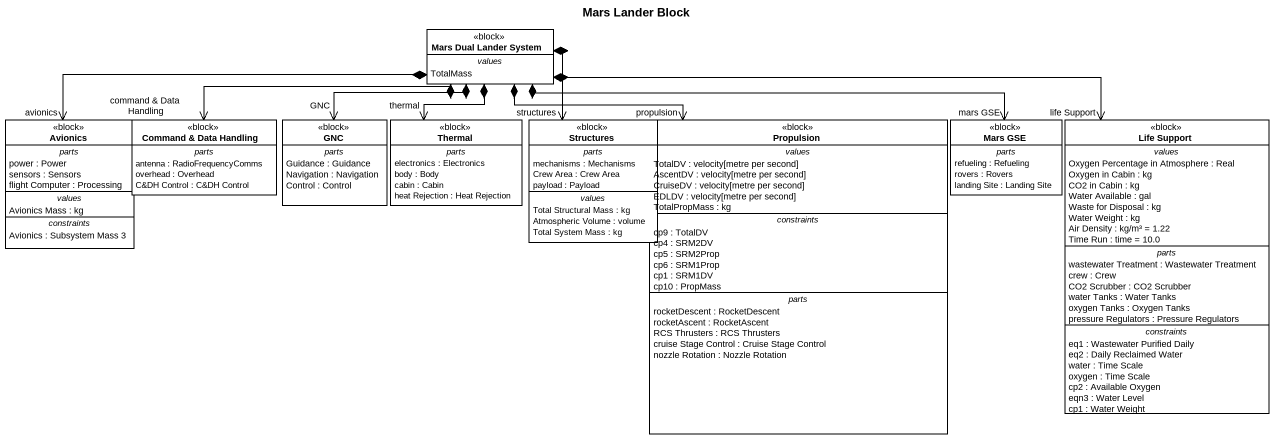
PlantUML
@startuml
title Mars Lander Block
hide circle
hide empty members
class "Mars Dual Lander System" as Mars_Dual_Lander_System <<block>> {
  -- values --
  TotalMass
}
class Avionics <<block>> {
  -- parts --
  power : Power
  sensors : Sensors
  flight Computer : Processing
  -- values --
  Avionics Mass : kg
  -- constraints --
  Avionics : Subsystem Mass 3
}
class "Command & Data Handling" as Command_Data_Handling <<block>> {
  -- parts --
  antenna : RadioFrequencyComms
  overhead : Overhead
  C&DH Control : C&DH Control
}
class GNC <<block>> {
  -- parts --
  Guidance : Guidance
  Navigation : Navigation
  Control : Control
}
class Thermal <<block>> {
  -- parts --
  electronics : Electronics
  body : Body
  cabin : Cabin
  heat Rejection : Heat Rejection
}
class Structures <<block>> {
  -- parts --
  mechanisms : Mechanisms
  Crew Area : Crew Area
  payload : Payload
  -- values --
  Total Structural Mass : kg
  Atmospheric Volume : volume
  Total System Mass : kg
}
class Propulsion <<block>> {
  -- values --
  TotalDV : velocity[metre per second]
  AscentDV : velocity[metre per second]
  CruiseDV : velocity[metre per second]
  EDLDV : velocity[metre per second]
  TotalPropMass : kg
  -- constraints --
  cp9 : TotalDV
  cp4 : SRM2DV
  cp5 : SRM2Prop
  cp6 : SRM1Prop
  cp1 : SRM1DV
  cp10 : PropMass
  -- parts --
  rocketDescent : RocketDescent
  rocketAscent : RocketAscent
  RCS Thrusters : RCS Thrusters
  cruise Stage Control : Cruise Stage Control
  nozzle Rotation : Nozzle Rotation
}
class "Mars GSE" as Mars_GSE <<block>> {
  -- parts --
  refueling : Refueling
  rovers : Rovers
  landing Site : Landing Site
}
class "Life Support" as Life_Support <<block>> {
  -- values --
  Oxygen Percentage in Atmosphere : Real
  Oxygen in Cabin : kg
  CO2 in Cabin : kg
  Water Available : gal
  Waste for Disposal : kg
  Water Weight : kg
  Air Density : kg/m³ = 1.22
  Time Run : time = 10.0
  -- parts --
  wastewater Treatment : Wastewater Treatment
  crew : Crew
  CO2 Scrubber : CO2 Scrubber
  water Tanks : Water Tanks
  oxygen Tanks : Oxygen Tanks
  pressure Regulators : Pressure Regulators
  -- constraints --
  eq1 : Wastewater Purified Daily
  eq2 : Daily Reclaimed Water
  water : Time Scale
  oxygen : Time Scale
  cp2 : Available Oxygen
  eqn3 : Water Level
  cp1 : Water Weight
}
Mars_Dual_Lander_System *-left-> "avionics" Avionics
Mars_Dual_Lander_System *-left-> "command & Data Handling" Command_Data_Handling
Mars_Dual_Lander_System *--> "GNC" GNC
Mars_Dual_Lander_System *--> "thermal" Thermal
Mars_Dual_Lander_System *--> "structures" Structures
Mars_Dual_Lander_System *--> "propulsion" Propulsion
Mars_Dual_Lander_System *-right-> "mars GSE" Mars_GSE
Mars_Dual_Lander_System *-right-> "life Support" Life_Support
@enduml
